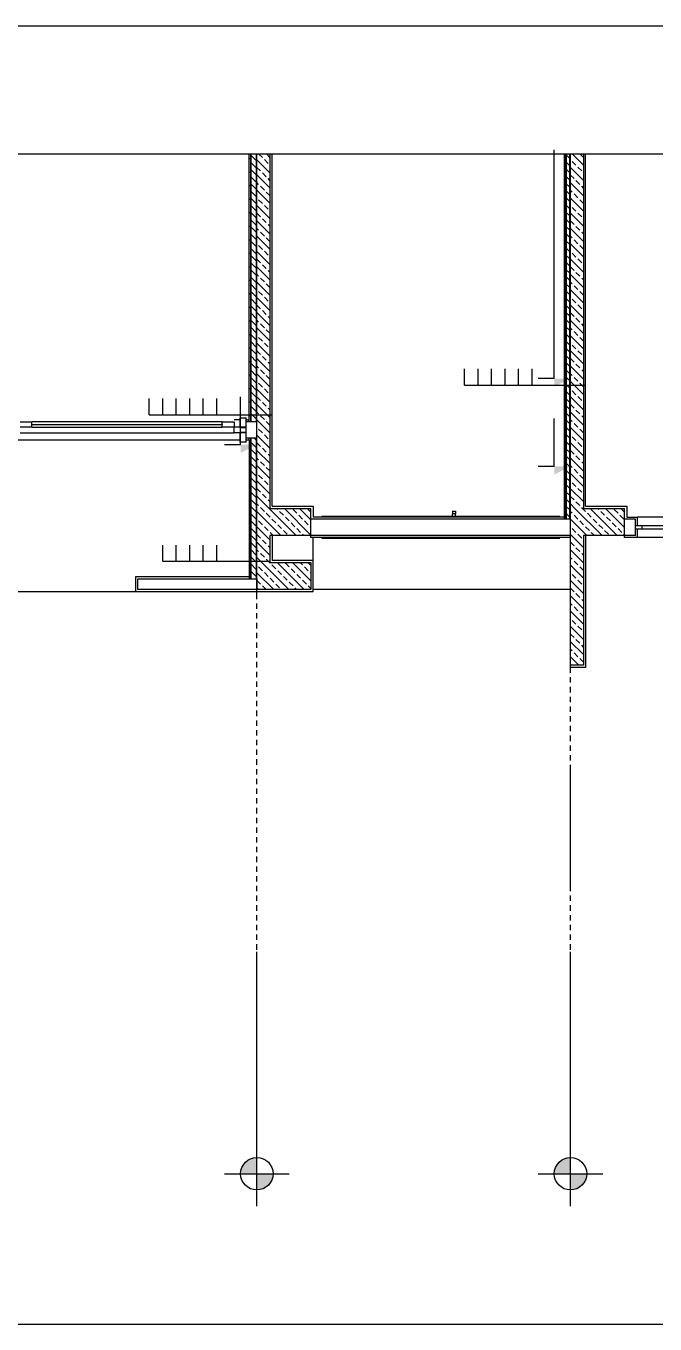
# Model space of a CAD drawing. Header units: metres. Extents: x -220 to 294, y -29 to 18.
# Drawn here: x 207.69 to 222.23, y -12 to 18 of the extents above; entities that cross this region are included whole.
import ezdxf

# ---------------------------------------------------------------- set-up
doc = ezdxf.new("R2010")
doc.units = ezdxf.units.M
doc.header["$MEASUREMENT"] = 0
doc.linetypes.add('DASHED4', pattern=[0.1875, 0.125, -0.0625])
for name, color, linetype in [('Cizgi', 7, 'Continuous'), ('Kesit_Kot', 7, 'Continuous'), ('Rota', 7, 'Continuous'), ('Standart', 7, 'Continuous'), ('Tarama', 7, 'Continuous')]:
    doc.layers.add(name, color=color, linetype=linetype)

msp = doc.modelspace()

# ---------------------------------------------------------------- hatches: boundary and pattern name
at = {"layer": 'Kesit_Kot', "linetype": 'Continuous', "lineweight": -3}
for points in [[(213.024, 8.322), (212.649, 8.135), (212.649, 8.322)], [(220.274, 7.82), (219.899, 7.633), (219.899, 7.82)]]:
    msp.add_hatch(color=216, dxfattribs=at).paths.add_polyline_path(points)
at = {"layer": 'Standart', "linetype": 'Continuous', "lineweight": -3}
msp.add_hatch(color=216, dxfattribs=at).paths.add_polyline_path([(220.274, 9.852), (219.899, 9.665), (219.899, 9.852)])
at = {"layer": 'Tarama', "linetype": 'Continuous', "lineweight": -3}
for points in [[(213.024, -8.152), (212.982, -8.154), (212.94, -8.161), (212.9, -8.173), (212.861, -8.189), (212.824, -8.209), (212.79, -8.234), (212.759, -8.262), (212.731, -8.293), (212.706, -8.327), (212.686, -8.364), (212.67, -8.403), (212.658, -8.443), (212.651, -8.485), (212.649, -8.527), (213.024, -8.527)], [(220.274, -8.152), (220.232, -8.154), (220.19, -8.161), (220.15, -8.173), (220.111, -8.189), (220.074, -8.209), (220.04, -8.234), (220.009, -8.262), (219.981, -8.293), (219.956, -8.327), (219.936, -8.364), (219.92, -8.403), (219.908, -8.443), (219.901, -8.485), (219.899, -8.527), (220.274, -8.527)], [(213.024, -8.902), (213.066, -8.899), (213.107, -8.892), (213.148, -8.881), (213.187, -8.865), (213.223, -8.844), (213.258, -8.82), (213.289, -8.792), (213.317, -8.761), (213.341, -8.726), (213.362, -8.689), (213.378, -8.651), (213.389, -8.61), (213.396, -8.569), (213.399, -8.527), (213.024, -8.527)], [(220.274, -8.902), (220.316, -8.899), (220.357, -8.892), (220.398, -8.881), (220.437, -8.865), (220.473, -8.844), (220.508, -8.82), (220.539, -8.792), (220.567, -8.761), (220.591, -8.726), (220.612, -8.689), (220.628, -8.651), (220.639, -8.61), (220.646, -8.569), (220.649, -8.527), (220.274, -8.527)]]:
    msp.add_hatch(color=216, dxfattribs=at).paths.add_polyline_path(points)

# ---------------------------------------------------------------- linework, layer by layer
msp.add_line((173.389, 15.042), (238.193, 15.042))
at = {"layer": 'Cizgi', "color": 59, "linetype": 'Continuous', "lineweight": -3}
for p, q in [((212.849, 8.899), (212.849, 15.042)), ((220.136, 6.649), (220.136, 15.042)), ((212.849, 8.849), (212.849, 8.899)), ((212.849, 8.424), (212.849, 8.474)), ((212.849, 8.424), (212.849, 5.224)), ((220.136, 6.599), (220.136, 6.649)), ((213.024, 4.974), (212.849, 4.974))]:
    msp.add_line(p, q, dxfattribs=at)
at = {"layer": 'Cizgi', "color": 38, "linetype": 'Continuous', "lineweight": -3}
for p, q in [((212.874, 15.042), (212.874, 8.849)), ((212.886, 15.042), (212.886, 8.849)), ((213.011, 15.054), (213.011, 8.849)), ((220.149, 15.042), (220.149, 6.599)), ((220.174, 15.042), (220.174, 6.599)), ((220.249, 15.042), (220.249, 6.599)), ((212.874, 8.474), (212.874, 5.224)), ((212.886, 8.474), (212.886, 5.224)), ((213.011, 8.474), (213.011, 5.224))]:
    msp.add_line(p, q, dxfattribs=at)
at = {"layer": 'Cizgi', "color": 73, "linetype": 'DASHED4', "lineweight": -3}
for p, q in [((213.024, 4.849), (213.024, 15.042)), ((220.274, -1.901), (220.274, 15.042)), ((213.024, -7.398), (213.024, 7.602)), ((220.274, -7.398), (220.274, 0.852))]:
    msp.add_line(p, q, dxfattribs=at)
at = {"layer": 'Cizgi', "color": 7, "linetype": 'Continuous', "lineweight": -3}
for p, q in [((213.024, 8.849), (213.024, 15.042)), ((213.324, 15.042), (213.324, 6.849)), ((220.274, 6.599), (220.274, 15.042)), ((220.574, 15.042), (220.574, 6.849)), ((213.024, 8.474), (213.024, 8.849)), ((213.024, 4.974), (213.024, 8.474)), ((213.324, 6.849), (214.274, 6.849)), ((214.274, 6.599), (214.274, 6.849)), ((220.574, 6.849), (221.524, 6.849)), ((221.524, 6.599), (221.524, 6.849)), ((214.274, 6.224), (214.274, 6.599)), ((220.274, 6.224), (220.274, 6.599)), ((221.524, 6.224), (221.524, 6.599)), ((213.324, 6.224), (213.324, 5.599)), ((213.374, 6.224), (213.324, 6.224)), ((214.274, 6.224), (213.374, 6.224)), ((220.274, 6.174), (220.274, 6.224)), ((220.274, 4.974), (220.274, 6.174)), ((220.574, 6.224), (220.574, 3.224)), ((220.624, 6.224), (220.574, 6.224)), ((221.524, 6.224), (220.624, 6.224)), ((213.324, 5.599), (214.274, 5.599)), ((214.274, 5.599), (214.274, 4.974)), ((214.274, 4.974), (213.024, 4.974)), ((220.274, 3.224), (220.274, 4.974)), ((220.574, 3.224), (220.274, 3.224))]:
    msp.add_line(p, q, dxfattribs=at)
at = {"layer": 'Cizgi', "color": 241, "linetype": 'Continuous', "lineweight": -3}
for p, q in [((213.374, 6.899), (213.374, 15.042)), ((220.624, 6.899), (220.624, 15.042)), ((212.774, 8.899), (212.849, 8.899)), ((212.849, 8.424), (212.774, 8.424)), ((213.374, 6.899), (214.324, 6.899)), ((214.324, 6.899), (214.324, 6.649)), ((214.524, 6.649), (214.324, 6.649)), ((220.024, 6.649), (214.524, 6.649)), ((220.136, 6.649), (220.024, 6.649)), ((220.624, 6.899), (221.574, 6.899)), ((221.574, 6.899), (221.574, 6.649)), ((221.574, 6.649), (221.824, 6.649)), ((221.824, 6.449), (221.824, 6.649)), ((221.824, 6.174), (221.824, 6.374)), ((213.374, 6.224), (213.374, 5.649)), ((214.274, 6.174), (214.274, 6.224)), ((214.524, 6.174), (214.274, 6.174)), ((220.024, 6.174), (214.524, 6.174)), ((220.274, 6.174), (220.024, 6.174)), ((220.624, 6.224), (220.624, 3.174)), ((221.524, 6.174), (221.524, 6.224)), ((221.824, 6.174), (221.524, 6.174)), ((214.324, 5.649), (213.374, 5.649)), ((214.324, 4.974), (214.324, 5.649)), ((210.224, 5.274), (212.849, 5.274)), ((210.224, 4.924), (210.224, 5.274)), ((213.024, 4.924), (213.024, 4.974)), ((214.324, 4.924), (213.024, 4.924)), ((213.024, 4.849), (213.024, 4.924)), ((214.324, 4.924), (214.324, 4.974)), ((220.274, 3.174), (220.274, 3.224)), ((220.624, 3.174), (220.274, 3.174))]:
    msp.add_line(p, q, dxfattribs=at)
at = {"layer": 'Cizgi', "color": 173, "linetype": 'Continuous', "lineweight": -3}
for p, q in [((207.549, 8.849), (207.824, 8.849)), ((207.824, 8.724), (207.549, 8.724)), ((207.824, 8.788), (207.824, 8.849)), ((207.824, 8.784), (207.824, 8.788)), ((207.824, 8.788), (212.224, 8.788)), ((207.824, 8.724), (207.824, 8.784)), ((212.224, 8.784), (207.824, 8.784)), ((212.224, 8.788), (212.224, 8.849)), ((212.224, 8.849), (212.499, 8.849)), ((212.224, 8.788), (212.224, 8.784)), ((212.224, 8.724), (212.224, 8.784)), ((212.499, 8.724), (212.224, 8.724)), ((212.499, 8.849), (212.499, 8.724)), ((212.499, 8.599), (212.499, 8.724)), ((212.636, 8.724), (212.499, 8.724)), ((212.636, 8.724), (212.636, 8.943)), ((212.636, 8.943), (212.774, 8.943)), ((212.774, 8.724), (212.636, 8.724)), ((212.636, 8.709), (212.636, 8.724)), ((212.774, 8.709), (212.636, 8.709)), ((212.774, 8.899), (212.774, 8.943)), ((212.774, 8.849), (212.774, 8.899)), ((212.636, 8.599), (212.499, 8.599)), ((212.636, 8.599), (212.636, 8.615)), ((212.636, 8.615), (212.774, 8.615)), ((212.774, 8.599), (212.636, 8.599)), ((212.636, 8.38), (212.636, 8.599)), ((212.774, 8.424), (212.774, 8.474)), ((212.774, 8.38), (212.774, 8.424)), ((212.774, 8.38), (212.636, 8.38)), ((221.824, 6.449), (221.774, 6.449)), ((221.824, 6.374), (221.774, 6.374)), ((221.924, 6.449), (221.824, 6.449)), ((221.924, 6.374), (221.824, 6.374)), ((221.924, 6.449), (221.924, 6.374))]:
    msp.add_line(p, q, dxfattribs=at)
at = {"layer": 'Cizgi', "color": 98, "linetype": 'Continuous', "lineweight": -3}
for p, q in [((212.224, 8.849), (207.824, 8.849)), ((207.824, 8.724), (212.224, 8.724)), ((207.549, 8.599), (212.499, 8.599)), ((214.524, 6.649), (214.524, 6.662)), ((217.549, 6.662), (214.524, 6.662)), ((217.549, 6.787), (217.549, 6.724)), ((217.549, 6.787), (217.618, 6.787)), ((217.549, 6.662), (217.549, 6.724)), ((217.618, 6.724), (217.549, 6.724)), ((217.618, 6.662), (217.549, 6.662)), ((217.618, 6.787), (217.618, 6.724)), ((217.618, 6.662), (217.618, 6.724)), ((220.024, 6.662), (217.618, 6.662)), ((220.024, 6.649), (220.024, 6.662)), ((222.774, 6.449), (221.924, 6.449)), ((222.774, 6.374), (221.924, 6.374)), ((214.524, 6.162), (214.524, 6.174)), ((214.524, 6.162), (220.024, 6.162)), ((220.024, 6.162), (220.024, 6.174))]:
    msp.add_line(p, q, dxfattribs=at)
at = {"layer": 'Cizgi', "color": 118, "linetype": 'Continuous', "lineweight": -3}
for p, q in [((212.636, 8.899), (212.499, 8.899)), ((212.636, 8.424), (207.324, 8.424)), ((225.149, 6.649), (221.824, 6.649)), ((214.324, 5.649), (214.324, 6.174)), ((225.149, 6.174), (221.824, 6.174)), ((213.024, 4.924), (207.074, 4.924)), ((220.274, 4.974), (214.324, 4.974))]:
    msp.add_line(p, q, dxfattribs=at)
at = {"layer": 'Cizgi', "color": 166, "linetype": 'Continuous', "lineweight": -3}
for p, q in [((212.774, 8.724), (212.774, 8.849)), ((212.849, 8.849), (212.774, 8.849)), ((212.774, 8.709), (212.774, 8.724)), ((212.774, 8.615), (212.774, 8.709)), ((213.024, 8.849), (212.849, 8.849)), ((212.774, 8.599), (212.774, 8.615)), ((212.774, 8.474), (212.774, 8.599)), ((212.849, 8.474), (212.774, 8.474)), ((213.024, 8.474), (212.849, 8.474)), ((220.136, 6.599), (214.274, 6.599)), ((220.274, 6.599), (220.136, 6.599)), ((221.774, 6.599), (221.524, 6.599)), ((221.774, 6.449), (221.774, 6.599)), ((221.774, 6.374), (221.774, 6.449)), ((221.774, 6.224), (221.774, 6.374)), ((220.274, 6.224), (214.274, 6.224)), ((221.774, 6.224), (221.524, 6.224))]:
    msp.add_line(p, q, dxfattribs=at)
at = {"layer": 'Cizgi', "color": 18, "linetype": 'Continuous', "lineweight": -3}
for points in [[(172.892, 18), (245.115, 18)], [(172.892, -12), (245.115, -12)]]:
    msp.add_lwpolyline(points, dxfattribs=at)
at = {"layer": 'Kesit_Kot', "color": 216, "linetype": 'Continuous', "lineweight": -3}
for p, q in [((213.024, 9.094), (213.024, 10.344)), ((220.274, 9.094), (220.274, 10.344)), ((212.649, 8.322), (212.649, 9.427)), ((219.899, 7.82), (219.899, 8.925)), ((212.649, 8.322), (212.274, 8.322)), ((219.899, 7.82), (219.524, 7.82))]:
    msp.add_line(p, q, dxfattribs=at)
at = {"layer": 'Rota', "color": 38, "linetype": 'Continuous', "lineweight": -3}
for p, q in [((210.274, 4.974), (210.274, 5.224)), ((210.274, 5.224), (213.024, 5.224)), ((213.024, 5.224), (213.024, 4.974)), ((213.024, 4.974), (210.274, 4.974))]:
    msp.add_line(p, q, dxfattribs=at)
at = {"layer": 'Standart', "color": 216, "linetype": 'Continuous', "lineweight": -3}
for p, q in [((219.899, 9.852), (219.899, 15.136)), ((219.899, 9.852), (219.524, 9.852)), ((213.024, -7.777), (213.024, -3.398)), ((220.274, -7.777), (220.274, -3.398)), ((213.024, -9.277), (213.024, -7.777)), ((220.274, -9.277), (220.274, -7.777)), ((212.274, -8.527), (213.774, -8.527)), ((219.524, -8.527), (221.024, -8.527))]:
    msp.add_line(p, q, dxfattribs=at)
at = {"layer": 'Standart', "color": 58, "linetype": 'Continuous', "lineweight": -3}
for p, q in [((217.824, 9.697), (217.824, 10.072)), ((218.136, 9.697), (218.136, 10.072)), ((218.449, 9.697), (218.449, 10.072)), ((218.761, 9.697), (218.761, 10.072)), ((219.074, 9.697), (219.074, 10.072)), ((219.386, 9.697), (219.386, 10.072)), ((217.824, 9.697), (220.624, 9.697)), ((210.536, 9.012), (210.536, 9.387)), ((210.849, 9.012), (210.849, 9.387)), ((211.161, 9.012), (211.161, 9.387)), ((211.474, 9.012), (211.474, 9.387)), ((211.786, 9.012), (211.786, 9.387)), ((212.099, 9.012), (212.099, 9.387)), ((210.536, 9.012), (213.374, 9.012)), ((210.849, 5.629), (210.849, 6.004)), ((211.161, 5.629), (211.161, 6.004)), ((211.474, 5.629), (211.474, 6.004)), ((211.786, 5.629), (211.786, 6.004)), ((212.099, 5.629), (212.099, 6.004)), ((210.849, 5.629), (213.324, 5.629))]:
    msp.add_line(p, q, dxfattribs=at)
at = {"layer": 'Standart', "color": 216, "linetype": 'Continuous', "lineweight": -3}
for centre in [(213.024, -8.527), (220.274, -8.527)]:
    msp.add_circle(centre, 0.375, dxfattribs=at)
at = {"layer": 'Tarama', "color": 58, "linetype": 'Continuous', "lineweight": -3}
for p, q in [((213.011, 14.888), (212.886, 15.013)), ((212.954, 15.029), (212.954, 15.029)), ((213.153, 14.957), (213.064, 15.046)), ((213.324, 14.963), (213.244, 15.042)), ((220.249, 14.943), (220.174, 15.018)), ((220.246, 15.029), (220.246, 15.029)), ((220.574, 14.784), (220.315, 15.042)), ((220.574, 14.961), (220.489, 15.046)), ((213.011, 14.723), (212.886, 14.848)), ((212.954, 14.863), (212.954, 14.863)), ((213.324, 14.609), (213.024, 14.909)), ((213.108, 14.648), (213.024, 14.732)), ((213.285, 14.825), (213.197, 14.913)), ((220.249, 14.777), (220.174, 14.852)), ((220.246, 14.863), (220.246, 14.863)), ((220.574, 14.43), (220.274, 14.73)), ((220.4, 14.78), (220.312, 14.869)), ((220.533, 14.648), (220.445, 14.736)), ((213.011, 14.557), (212.886, 14.682)), ((213.011, 14.391), (212.886, 14.516)), ((212.954, 14.698), (212.954, 14.698)), ((212.954, 14.532), (212.954, 14.532)), ((213.324, 14.256), (213.024, 14.556)), ((213.241, 14.515), (213.153, 14.604)), ((213.324, 14.432), (213.285, 14.471)), ((220.249, 14.612), (220.174, 14.687)), ((220.249, 14.446), (220.174, 14.521)), ((220.246, 14.698), (220.246, 14.698)), ((220.246, 14.532), (220.246, 14.532)), ((220.356, 14.471), (220.274, 14.553)), ((220.489, 14.339), (220.4, 14.427)), ((213.011, 14.226), (212.886, 14.351)), ((213.011, 14.06), (212.886, 14.185)), ((212.954, 14.366), (212.954, 14.366)), ((212.954, 14.2), (212.954, 14.2)), ((213.064, 14.339), (213.024, 14.379)), ((213.324, 13.902), (213.024, 14.202)), ((213.197, 14.206), (213.108, 14.294)), ((213.324, 14.079), (213.241, 14.162)), ((220.249, 14.28), (220.174, 14.355)), ((220.249, 14.114), (220.174, 14.189)), ((220.246, 14.366), (220.246, 14.366)), ((220.246, 14.2), (220.246, 14.2)), ((220.574, 14.077), (220.274, 14.377)), ((220.312, 14.162), (220.274, 14.2)), ((220.445, 14.029), (220.356, 14.118)), ((220.574, 14.253), (220.533, 14.294)), ((213.011, 13.894), (212.886, 14.019)), ((213.011, 13.728), (212.886, 13.853)), ((212.954, 14.035), (212.954, 14.035)), ((212.954, 13.869), (212.954, 13.869)), ((213.324, 13.548), (213.024, 13.848)), ((213.153, 13.897), (213.064, 13.985)), ((213.285, 13.764), (213.197, 13.852)), ((220.249, 13.949), (220.174, 14.024)), ((220.249, 13.783), (220.174, 13.858)), ((220.246, 14.035), (220.246, 14.035)), ((220.246, 13.869), (220.246, 13.869)), ((220.574, 13.723), (220.274, 14.023)), ((220.4, 13.72), (220.312, 13.808)), ((220.574, 13.9), (220.489, 13.985)), ((213.011, 13.563), (212.886, 13.688)), ((213.011, 13.397), (212.886, 13.522)), ((212.954, 13.703), (212.954, 13.703)), ((212.954, 13.537), (212.954, 13.537)), ((213.108, 13.587), (213.024, 13.672)), ((213.241, 13.455), (213.153, 13.543)), ((220.249, 13.617), (220.174, 13.692)), ((220.249, 13.451), (220.174, 13.526)), ((220.246, 13.703), (220.246, 13.703)), ((220.246, 13.537), (220.246, 13.537)), ((220.574, 13.37), (220.274, 13.67)), ((220.533, 13.587), (220.445, 13.676)), ((213.011, 13.231), (212.886, 13.356)), ((212.954, 13.372), (212.954, 13.372)), ((212.954, 13.206), (212.954, 13.206)), ((213.324, 13.195), (213.024, 13.495)), ((213.064, 13.278), (213.024, 13.318)), ((213.197, 13.145), (213.108, 13.234)), ((213.324, 13.372), (213.285, 13.41)), ((220.249, 13.286), (220.174, 13.361)), ((220.246, 13.372), (220.246, 13.372)), ((220.246, 13.206), (220.246, 13.206)), ((220.356, 13.41), (220.274, 13.493)), ((220.574, 13.016), (220.274, 13.316)), ((220.489, 13.278), (220.4, 13.366)), ((220.574, 13.193), (220.533, 13.234)), ((213.011, 13.065), (212.886, 13.19)), ((213.011, 12.9), (212.886, 13.025)), ((212.954, 13.04), (212.954, 13.04)), ((213.324, 12.841), (213.024, 13.141)), ((213.153, 12.836), (213.064, 12.924)), ((213.324, 13.018), (213.241, 13.101)), ((220.249, 13.12), (220.174, 13.195)), ((220.249, 12.954), (220.174, 13.029)), ((220.246, 13.04), (220.246, 13.04)), ((220.312, 13.101), (220.274, 13.139)), ((220.574, 12.662), (220.274, 12.962)), ((220.445, 12.968), (220.356, 13.057)), ((220.574, 12.839), (220.489, 12.924)), ((213.011, 12.734), (212.886, 12.859)), ((213.011, 12.568), (212.886, 12.693)), ((212.954, 12.875), (212.954, 12.875)), ((212.954, 12.709), (212.954, 12.709)), ((213.324, 12.488), (213.024, 12.788)), ((213.108, 12.527), (213.024, 12.611)), ((213.285, 12.703), (213.197, 12.792)), ((220.249, 12.789), (220.174, 12.864)), ((220.249, 12.623), (220.174, 12.698)), ((220.246, 12.875), (220.246, 12.875)), ((220.246, 12.709), (220.246, 12.709)), ((220.574, 12.309), (220.274, 12.609)), ((220.4, 12.659), (220.312, 12.748)), ((220.533, 12.527), (220.445, 12.615)), ((213.011, 12.403), (212.886, 12.528)), ((213.011, 12.237), (212.886, 12.362)), ((212.954, 12.543), (212.954, 12.543)), ((212.954, 12.377), (212.954, 12.377)), ((213.324, 12.134), (213.024, 12.434)), ((213.241, 12.394), (213.153, 12.482)), ((213.324, 12.311), (213.285, 12.35)), ((220.249, 12.457), (220.174, 12.532)), ((220.249, 12.291), (220.174, 12.366)), ((220.246, 12.543), (220.246, 12.543)), ((220.246, 12.377), (220.246, 12.377)), ((220.356, 12.35), (220.274, 12.432)), ((220.489, 12.217), (220.4, 12.306)), ((213.011, 12.071), (212.886, 12.196)), ((213.011, 11.905), (212.886, 12.03)), ((212.954, 12.212), (212.954, 12.212)), ((212.954, 12.046), (212.954, 12.046)), ((213.064, 12.217), (213.024, 12.257)), ((213.324, 11.781), (213.024, 12.081)), ((213.197, 12.085), (213.108, 12.173)), ((213.324, 11.957), (213.241, 12.04)), ((220.249, 12.126), (220.174, 12.201)), ((220.249, 11.96), (220.174, 12.035)), ((220.246, 12.212), (220.246, 12.212)), ((220.246, 12.046), (220.246, 12.046)), ((220.574, 11.955), (220.274, 12.255)), ((220.312, 12.04), (220.274, 12.079)), ((220.574, 12.132), (220.533, 12.173)), ((213.011, 11.74), (212.886, 11.865)), ((212.954, 11.88), (212.954, 11.88)), ((212.954, 11.714), (212.954, 11.714)), ((213.324, 11.427), (213.024, 11.727)), ((213.153, 11.775), (213.064, 11.864)), ((213.285, 11.643), (213.197, 11.731)), ((220.249, 11.794), (220.174, 11.869)), ((220.249, 11.628), (220.174, 11.703)), ((220.246, 11.88), (220.246, 11.88)), ((220.246, 11.714), (220.246, 11.714)), ((220.574, 11.602), (220.274, 11.902)), ((220.445, 11.908), (220.356, 11.996)), ((220.574, 11.779), (220.489, 11.864)), ((213.011, 11.574), (212.886, 11.699)), ((213.011, 11.408), (212.886, 11.533)), ((212.954, 11.549), (212.954, 11.549)), ((213.108, 11.466), (213.024, 11.55)), ((213.241, 11.333), (213.153, 11.422)), ((220.249, 11.463), (220.174, 11.538)), ((220.246, 11.549), (220.246, 11.549)), ((220.574, 11.248), (220.274, 11.548)), ((220.4, 11.598), (220.312, 11.687)), ((220.533, 11.466), (220.445, 11.554)), ((213.011, 11.242), (212.886, 11.367)), ((213.011, 11.077), (212.886, 11.202)), ((212.954, 11.383), (212.954, 11.383)), ((212.954, 11.217), (212.954, 11.217)), ((213.324, 11.074), (213.024, 11.374)), ((213.064, 11.157), (213.024, 11.197)), ((213.197, 11.024), (213.108, 11.112)), ((213.324, 11.25), (213.285, 11.289)), ((220.249, 11.297), (220.174, 11.372)), ((220.249, 11.131), (220.174, 11.206)), ((220.246, 11.383), (220.246, 11.383)), ((220.246, 11.217), (220.246, 11.217)), ((220.356, 11.289), (220.274, 11.371)), ((220.574, 10.895), (220.274, 11.195)), ((220.489, 11.157), (220.4, 11.245)), ((220.574, 11.071), (220.533, 11.112)), ((213.011, 10.911), (212.886, 11.036)), ((213.011, 10.745), (212.886, 10.87)), ((212.954, 11.052), (212.954, 11.052)), ((212.954, 10.886), (212.954, 10.886)), ((213.324, 10.72), (213.024, 11.02)), ((213.153, 10.715), (213.064, 10.803)), ((213.324, 10.897), (213.241, 10.98)), ((220.249, 10.966), (220.174, 11.041)), ((220.249, 10.8), (220.174, 10.875)), ((220.246, 11.052), (220.246, 11.052)), ((220.246, 10.886), (220.246, 10.886)), ((220.312, 10.98), (220.274, 11.018)), ((220.574, 10.541), (220.274, 10.841)), ((220.445, 10.847), (220.356, 10.936)), ((220.574, 10.718), (220.489, 10.803)), ((213.011, 10.58), (212.886, 10.705)), ((213.011, 10.414), (212.886, 10.539)), ((212.954, 10.72), (212.954, 10.72)), ((212.954, 10.554), (212.954, 10.554)), ((213.324, 10.366), (213.024, 10.666)), ((213.285, 10.582), (213.197, 10.67)), ((220.249, 10.634), (220.174, 10.709)), ((220.249, 10.468), (220.174, 10.543)), ((220.246, 10.72), (220.246, 10.72)), ((220.246, 10.554), (220.246, 10.554)), ((220.4, 10.538), (220.312, 10.626)), ((213.011, 10.248), (212.886, 10.373)), ((213.011, 10.082), (212.886, 10.207)), ((212.954, 10.389), (212.954, 10.389)), ((212.954, 10.223), (212.954, 10.223)), ((213.108, 10.405), (213.024, 10.49)), ((213.324, 10.013), (213.024, 10.313)), ((213.241, 10.273), (213.153, 10.361)), ((213.324, 10.19), (213.285, 10.228)), ((220.249, 10.303), (220.174, 10.378)), ((220.249, 10.137), (220.174, 10.212)), ((220.246, 10.389), (220.246, 10.389)), ((220.246, 10.223), (220.246, 10.223)), ((220.574, 10.188), (220.274, 10.488)), ((220.356, 10.228), (220.274, 10.311)), ((220.533, 10.405), (220.445, 10.494)), ((213.011, 9.917), (212.886, 10.042)), ((212.954, 10.057), (212.954, 10.057)), ((213.064, 10.096), (213.024, 10.136)), ((213.324, 9.659), (213.024, 9.959)), ((213.197, 9.963), (213.108, 10.052)), ((213.324, 9.836), (213.241, 9.919)), ((220.249, 9.971), (220.174, 10.046)), ((220.246, 10.057), (220.246, 10.057)), ((220.574, 9.834), (220.274, 10.134)), ((220.312, 9.919), (220.274, 9.957)), ((220.489, 10.096), (220.4, 10.184)), ((220.574, 10.011), (220.533, 10.052)), ((213.011, 9.751), (212.886, 9.876)), ((213.011, 9.585), (212.886, 9.71)), ((212.954, 9.891), (212.954, 9.891)), ((212.954, 9.726), (212.954, 9.726)), ((213.324, 9.306), (213.024, 9.606)), ((213.153, 9.654), (213.064, 9.742)), ((213.285, 9.521), (213.197, 9.61)), ((220.249, 9.805), (220.174, 9.88)), ((220.249, 9.64), (220.174, 9.715)), ((220.246, 9.891), (220.246, 9.891)), ((220.246, 9.726), (220.246, 9.726)), ((220.574, 9.48), (220.274, 9.78)), ((220.445, 9.787), (220.356, 9.875)), ((220.574, 9.657), (220.489, 9.742)), ((213.011, 9.419), (212.886, 9.544)), ((213.011, 9.254), (212.886, 9.379)), ((212.954, 9.56), (212.954, 9.56)), ((212.954, 9.394), (212.954, 9.394)), ((213.108, 9.345), (213.024, 9.429)), ((213.241, 9.212), (213.153, 9.3)), ((220.249, 9.474), (220.174, 9.549)), ((220.249, 9.308), (220.174, 9.383)), ((220.246, 9.56), (220.246, 9.56)), ((220.246, 9.394), (220.246, 9.394)), ((220.574, 9.127), (220.274, 9.427)), ((220.4, 9.477), (220.312, 9.566)), ((220.533, 9.345), (220.445, 9.433)), ((213.011, 9.088), (212.886, 9.213)), ((213.011, 8.922), (212.886, 9.047)), ((212.954, 9.229), (212.954, 9.229)), ((212.954, 9.063), (212.954, 9.063)), ((213.324, 8.952), (213.024, 9.252)), ((213.064, 9.035), (213.024, 9.076)), ((213.324, 9.129), (213.285, 9.168)), ((220.249, 9.143), (220.174, 9.218)), ((220.249, 8.977), (220.174, 9.052)), ((220.246, 9.229), (220.246, 9.229)), ((220.246, 9.063), (220.246, 9.063)), ((220.356, 9.168), (220.274, 9.25)), ((220.574, 8.773), (220.274, 9.073)), ((220.489, 9.035), (220.4, 9.124)), ((212.919, 8.849), (212.886, 8.882)), ((212.954, 8.897), (212.954, 8.897)), ((213.324, 8.599), (213.024, 8.899)), ((213.197, 8.903), (213.108, 8.991)), ((213.324, 8.776), (213.241, 8.858)), ((220.249, 8.811), (220.174, 8.886)), ((220.249, 8.645), (220.174, 8.72)), ((220.246, 8.897), (220.246, 8.897)), ((220.246, 8.731), (220.246, 8.731)), ((220.312, 8.858), (220.274, 8.897)), ((220.574, 8.42), (220.274, 8.72)), ((220.445, 8.726), (220.356, 8.814)), ((220.574, 8.95), (220.533, 8.991)), ((213.011, 8.425), (212.962, 8.474)), ((213.324, 8.245), (213.024, 8.545)), ((213.153, 8.593), (213.064, 8.682)), ((213.285, 8.461), (213.197, 8.549)), ((220.249, 8.48), (220.174, 8.555)), ((220.246, 8.566), (220.246, 8.566)), ((220.4, 8.416), (220.312, 8.505)), ((220.574, 8.597), (220.489, 8.682)), ((213.011, 8.259), (212.886, 8.384)), ((213.011, 8.094), (212.886, 8.219)), ((212.954, 8.4), (212.954, 8.4)), ((212.954, 8.234), (212.954, 8.234)), ((213.108, 8.284), (213.024, 8.368)), ((213.324, 7.892), (213.024, 8.192)), ((213.241, 8.151), (213.153, 8.24)), ((213.324, 8.068), (213.285, 8.107)), ((220.249, 8.314), (220.174, 8.389)), ((220.249, 8.148), (220.174, 8.223)), ((220.246, 8.4), (220.246, 8.4)), ((220.246, 8.234), (220.246, 8.234)), ((220.574, 8.066), (220.274, 8.366)), ((220.356, 8.107), (220.274, 8.189)), ((220.533, 8.284), (220.445, 8.372)), ((213.011, 7.928), (212.886, 8.053)), ((213.011, 7.762), (212.886, 7.887)), ((212.954, 8.068), (212.954, 8.068)), ((212.954, 7.903), (212.954, 7.903)), ((213.064, 7.975), (213.024, 8.015)), ((213.324, 7.538), (213.024, 7.838)), ((213.197, 7.842), (213.108, 7.93)), ((220.249, 7.982), (220.174, 8.057)), ((220.249, 7.817), (220.174, 7.892)), ((220.246, 8.068), (220.246, 8.068)), ((220.246, 7.903), (220.246, 7.903)), ((220.574, 7.713), (220.274, 8.013)), ((220.312, 7.798), (220.274, 7.836)), ((220.489, 7.975), (220.4, 8.063)), ((220.574, 7.889), (220.533, 7.93)), ((213.011, 7.596), (212.886, 7.721)), ((213.011, 7.431), (212.886, 7.556)), ((212.954, 7.737), (212.954, 7.737)), ((212.954, 7.571), (212.954, 7.571)), ((213.153, 7.533), (213.064, 7.621)), ((213.324, 7.715), (213.241, 7.798)), ((220.249, 7.651), (220.174, 7.726)), ((220.249, 7.485), (220.174, 7.56)), ((220.246, 7.737), (220.246, 7.737)), ((220.246, 7.571), (220.246, 7.571)), ((220.574, 7.359), (220.274, 7.659)), ((220.445, 7.665), (220.356, 7.754)), ((220.574, 7.536), (220.489, 7.621)), ((213.011, 7.265), (212.886, 7.39)), ((213.011, 7.099), (212.886, 7.224)), ((212.954, 7.406), (212.954, 7.406)), ((212.954, 7.24), (212.954, 7.24)), ((213.324, 7.185), (213.024, 7.485)), ((213.108, 7.223), (213.024, 7.308)), ((213.285, 7.4), (213.197, 7.488)), ((220.249, 7.32), (220.174, 7.395)), ((220.249, 7.154), (220.174, 7.229)), ((220.246, 7.406), (220.246, 7.406)), ((220.246, 7.24), (220.246, 7.24)), ((220.574, 7.006), (220.274, 7.306)), ((220.4, 7.356), (220.312, 7.444)), ((220.533, 7.223), (220.445, 7.312)), ((213.011, 6.934), (212.886, 7.059)), ((212.954, 7.074), (212.954, 7.074)), ((212.954, 6.908), (212.954, 6.908)), ((213.306, 6.849), (213.024, 7.131)), ((213.064, 6.914), (213.024, 6.954)), ((213.241, 7.091), (213.153, 7.179)), ((213.324, 7.008), (213.285, 7.046)), ((220.249, 6.988), (220.174, 7.063)), ((220.246, 7.074), (220.246, 7.074)), ((220.246, 6.908), (220.246, 6.908)), ((220.356, 7.046), (220.274, 7.129)), ((220.377, 6.849), (220.274, 6.952)), ((220.489, 6.914), (220.4, 7.002)), ((213.011, 6.768), (212.886, 6.893)), ((213.011, 6.602), (212.886, 6.727)), ((212.954, 6.743), (212.954, 6.743)), ((213.577, 6.224), (213.024, 6.777)), ((213.129, 6.849), (213.108, 6.87)), ((213.197, 6.781), (213.129, 6.849)), ((213.329, 6.649), (213.241, 6.737)), ((213.931, 6.224), (213.306, 6.849)), ((213.462, 6.516), (213.373, 6.605)), ((213.506, 6.826), (213.482, 6.849)), ((213.639, 6.693), (213.55, 6.781)), ((214.274, 6.235), (213.659, 6.849)), ((213.771, 6.56), (213.683, 6.649)), ((213.948, 6.737), (213.86, 6.826)), ((214.081, 6.605), (213.992, 6.693)), ((214.274, 6.588), (214.013, 6.849)), ((214.257, 6.781), (214.189, 6.849)), ((220.249, 6.822), (220.174, 6.897)), ((220.249, 6.657), (220.174, 6.732)), ((220.246, 6.743), (220.246, 6.743)), ((220.312, 6.737), (220.274, 6.775)), ((220.445, 6.605), (220.356, 6.693)), ((221.002, 6.224), (220.377, 6.849)), ((220.553, 6.849), (220.533, 6.87)), ((220.621, 6.781), (220.553, 6.849)), ((220.754, 6.649), (220.666, 6.737)), ((221.355, 6.224), (220.73, 6.849)), ((220.886, 6.516), (220.798, 6.605)), ((220.931, 6.826), (220.907, 6.849)), ((221.063, 6.693), (220.975, 6.781)), ((221.524, 6.409), (221.084, 6.849)), ((221.196, 6.56), (221.107, 6.649)), ((221.373, 6.737), (221.284, 6.826)), ((221.505, 6.605), (221.417, 6.693)), ((221.524, 6.763), (221.437, 6.849)), ((213.011, 6.436), (212.886, 6.561)), ((213.011, 6.271), (212.886, 6.396)), ((212.954, 6.577), (212.954, 6.577)), ((212.954, 6.411), (212.954, 6.411)), ((213.223, 6.224), (213.024, 6.424)), ((213.153, 6.472), (213.064, 6.56)), ((213.285, 6.339), (213.197, 6.428)), ((213.594, 6.384), (213.506, 6.472)), ((213.727, 6.251), (213.639, 6.339)), ((213.904, 6.428), (213.815, 6.516)), ((214.036, 6.295), (213.948, 6.384)), ((214.213, 6.472), (214.125, 6.56)), ((214.274, 6.411), (214.257, 6.428)), ((220.648, 6.224), (220.274, 6.598)), ((220.4, 6.295), (220.312, 6.384)), ((220.577, 6.472), (220.489, 6.56)), ((220.71, 6.339), (220.621, 6.428)), ((221.019, 6.384), (220.931, 6.472)), ((221.152, 6.251), (221.063, 6.339)), ((221.328, 6.428), (221.24, 6.516)), ((221.461, 6.295), (221.373, 6.384)), ((213.011, 6.105), (212.886, 6.23)), ((213.011, 5.939), (212.886, 6.064)), ((212.954, 6.245), (212.954, 6.245)), ((212.954, 6.08), (212.954, 6.08)), ((213.047, 6.224), (213.024, 6.247)), ((213.324, 5.77), (213.024, 6.07)), ((213.108, 6.163), (213.047, 6.224)), ((213.241, 6.03), (213.153, 6.118)), ((213.324, 6.124), (213.223, 6.224)), ((213.4, 6.224), (213.329, 6.295)), ((214.107, 6.224), (214.081, 6.251)), ((220.294, 6.224), (220.274, 6.245)), ((220.356, 5.986), (220.274, 6.068)), ((220.574, 5.945), (220.294, 6.224)), ((220.471, 6.224), (220.445, 6.251)), ((220.533, 6.163), (220.471, 6.224)), ((220.825, 6.224), (220.754, 6.295)), ((221.524, 6.232), (221.505, 6.251)), ((213.011, 5.773), (212.886, 5.898)), ((213.011, 5.608), (212.886, 5.733)), ((212.954, 5.914), (212.954, 5.914)), ((212.954, 5.748), (212.954, 5.748)), ((213.064, 5.853), (213.024, 5.894)), ((213.141, 5.599), (213.024, 5.717)), ((213.197, 5.721), (213.108, 5.809)), ((213.324, 5.947), (213.285, 5.986)), ((220.574, 5.591), (220.274, 5.891)), ((220.312, 5.676), (220.274, 5.715)), ((220.489, 5.853), (220.4, 5.942)), ((220.574, 5.768), (220.533, 5.809)), ((213.011, 5.442), (212.886, 5.567)), ((213.011, 5.276), (212.886, 5.401)), ((212.954, 5.583), (212.954, 5.583)), ((212.954, 5.417), (212.954, 5.417)), ((213.153, 5.411), (213.064, 5.5)), ((213.766, 4.974), (213.141, 5.599)), ((213.318, 5.599), (213.241, 5.676)), ((213.329, 5.588), (213.318, 5.599)), ((213.462, 5.455), (213.373, 5.544)), ((214.12, 4.974), (213.495, 5.599)), ((213.594, 5.323), (213.506, 5.411)), ((213.771, 5.5), (213.683, 5.588)), ((213.904, 5.367), (213.815, 5.455)), ((214.274, 5.174), (213.848, 5.599)), ((214.081, 5.544), (214.025, 5.599)), ((214.213, 5.411), (214.125, 5.5)), ((214.274, 5.527), (214.202, 5.599)), ((220.574, 5.238), (220.274, 5.538)), ((220.445, 5.544), (220.356, 5.632)), ((220.574, 5.415), (220.489, 5.5)), ((212.898, 5.224), (212.886, 5.236)), ((212.954, 5.251), (212.954, 5.251)), ((213.413, 4.974), (213.024, 5.363)), ((213.108, 5.102), (213.024, 5.186)), ((213.285, 5.279), (213.197, 5.367)), ((213.418, 5.146), (213.329, 5.235)), ((213.55, 5.014), (213.462, 5.102)), ((213.727, 5.19), (213.639, 5.279)), ((213.86, 5.058), (213.771, 5.146)), ((214.036, 5.235), (213.948, 5.323)), ((214.169, 5.102), (214.081, 5.19)), ((214.274, 5.351), (214.257, 5.367)), ((220.574, 4.884), (220.274, 5.184)), ((220.4, 5.235), (220.312, 5.323)), ((220.533, 5.102), (220.445, 5.19)), ((213.059, 4.974), (213.024, 5.01)), ((213.236, 4.974), (213.153, 5.058)), ((213.943, 4.974), (213.904, 5.014)), ((214.274, 4.997), (214.213, 5.058)), ((220.356, 4.925), (220.274, 5.007)), ((220.574, 4.531), (220.274, 4.831)), ((220.489, 4.793), (220.4, 4.881)), ((220.312, 4.616), (220.274, 4.654)), ((220.445, 4.483), (220.356, 4.572)), ((220.574, 4.707), (220.533, 4.748)), ((220.574, 4.177), (220.274, 4.477)), ((220.4, 4.174), (220.312, 4.262)), ((220.574, 4.354), (220.489, 4.439)), ((220.574, 3.824), (220.274, 4.124)), ((220.356, 3.864), (220.274, 3.947)), ((220.533, 4.041), (220.445, 4.13)), ((220.574, 3.47), (220.274, 3.77)), ((220.489, 3.732), (220.4, 3.82)), ((220.574, 3.647), (220.533, 3.688)), ((220.312, 3.555), (220.274, 3.593)), ((220.466, 3.224), (220.274, 3.416)), ((220.445, 3.423), (220.356, 3.511)), ((220.574, 3.293), (220.489, 3.378))]:
    msp.add_line(p, q, dxfattribs=at)
at = {"layer": 'Tarama', "color": 163, "linetype": 'Continuous', "lineweight": -3}
for p, q in [((212.874, 14.928), (212.849, 14.928)), ((220.149, 14.928), (220.136, 14.928)), ((212.874, 14.615), (212.849, 14.615)), ((220.149, 14.615), (220.136, 14.615)), ((212.874, 14.303), (212.849, 14.303)), ((220.149, 14.303), (220.136, 14.303)), ((212.874, 13.99), (212.849, 13.99)), ((220.149, 13.99), (220.136, 13.99)), ((212.874, 13.678), (212.849, 13.678)), ((220.149, 13.678), (220.136, 13.678)), ((212.874, 13.365), (212.849, 13.365)), ((220.149, 13.365), (220.136, 13.365)), ((212.874, 13.053), (212.849, 13.053)), ((220.149, 13.053), (220.136, 13.053)), ((212.874, 12.74), (212.849, 12.74)), ((220.149, 12.74), (220.136, 12.74)), ((212.874, 12.428), (212.849, 12.428)), ((220.149, 12.428), (220.136, 12.428)), ((212.874, 12.115), (212.849, 12.115)), ((220.149, 12.115), (220.136, 12.115)), ((212.874, 11.803), (212.849, 11.803)), ((220.149, 11.803), (220.136, 11.803)), ((212.874, 11.49), (212.849, 11.49)), ((220.149, 11.49), (220.136, 11.49)), ((212.874, 11.178), (212.849, 11.178)), ((220.149, 11.178), (220.136, 11.178)), ((212.874, 10.865), (212.849, 10.865)), ((220.149, 10.865), (220.136, 10.865)), ((212.874, 10.553), (212.849, 10.553)), ((220.149, 10.553), (220.136, 10.553)), ((212.874, 10.24), (212.849, 10.24)), ((220.149, 10.24), (220.136, 10.24)), ((212.874, 9.928), (212.849, 9.928)), ((220.149, 9.928), (220.136, 9.928)), ((212.874, 9.615), (212.849, 9.615)), ((220.149, 9.615), (220.136, 9.615)), ((212.874, 9.303), (212.849, 9.303)), ((220.149, 9.303), (220.136, 9.303)), ((212.874, 8.99), (212.849, 8.99)), ((220.149, 8.99), (220.136, 8.99)), ((220.149, 8.678), (220.136, 8.678)), ((212.874, 8.365), (212.849, 8.365)), ((220.149, 8.365), (220.136, 8.365)), ((212.874, 8.053), (212.849, 8.053)), ((220.149, 8.053), (220.136, 8.053)), ((212.874, 7.74), (212.849, 7.74)), ((220.149, 7.74), (220.136, 7.74)), ((212.874, 7.428), (212.849, 7.428)), ((220.149, 7.428), (220.136, 7.428)), ((212.874, 7.115), (212.849, 7.115)), ((220.149, 7.115), (220.136, 7.115)), ((212.874, 6.803), (212.849, 6.803)), ((220.149, 6.803), (220.136, 6.803)), ((212.874, 6.49), (212.849, 6.49)), ((212.874, 6.178), (212.849, 6.178)), ((212.874, 5.865), (212.849, 5.865)), ((212.874, 5.553), (212.849, 5.553)), ((212.874, 5.24), (212.849, 5.24))]:
    msp.add_line(p, q, dxfattribs=at)

doc.saveas('drawing.dxf')
